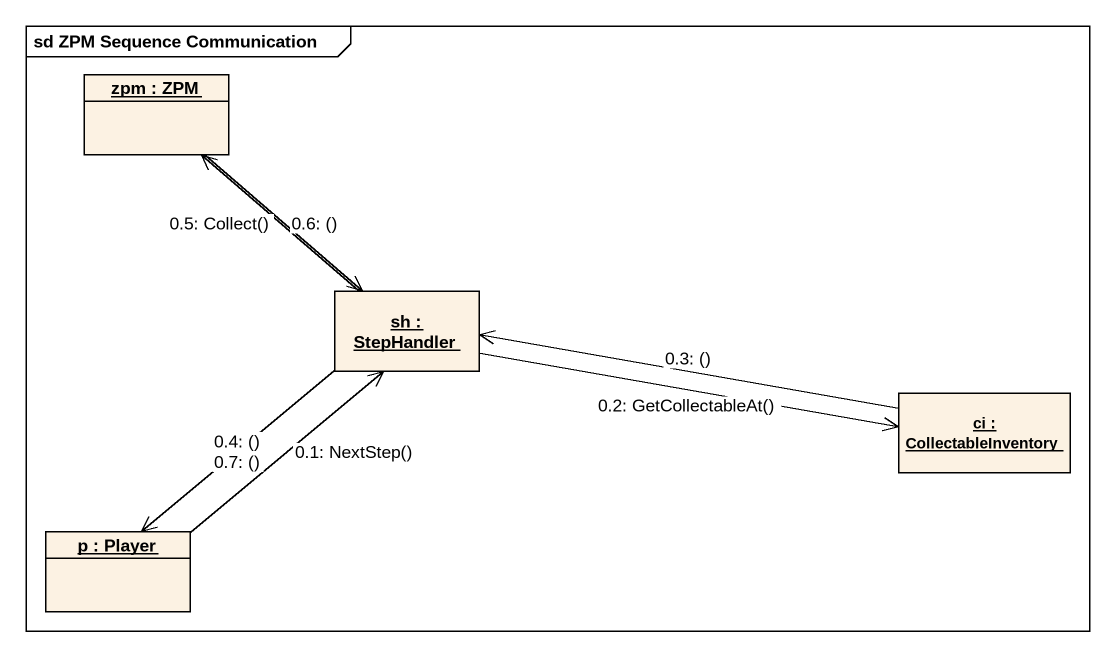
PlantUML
@startuml
mainframe sd ZPM Sequence Communication
hide circle
hide empty members
object "zpm : ZPM" as zpm_ZPM
object "sh : StepHandler" as sh_StepHandler
object "ci : CollectableInventory" as ci_CollectableInventory
object "p : Player" as p_Player
p_Player -up-> sh_StepHandler : 0.1: NextStep()
sh_StepHandler -right-> ci_CollectableInventory : 0.2: GetCollectableAt()
ci_CollectableInventory -left-> sh_StepHandler : 0.3: ()
sh_StepHandler --> p_Player : 0.4: ()\n0.7: ()
sh_StepHandler -up-> zpm_ZPM : 0.5: Collect()
zpm_ZPM --> sh_StepHandler : 0.6: ()
@enduml
